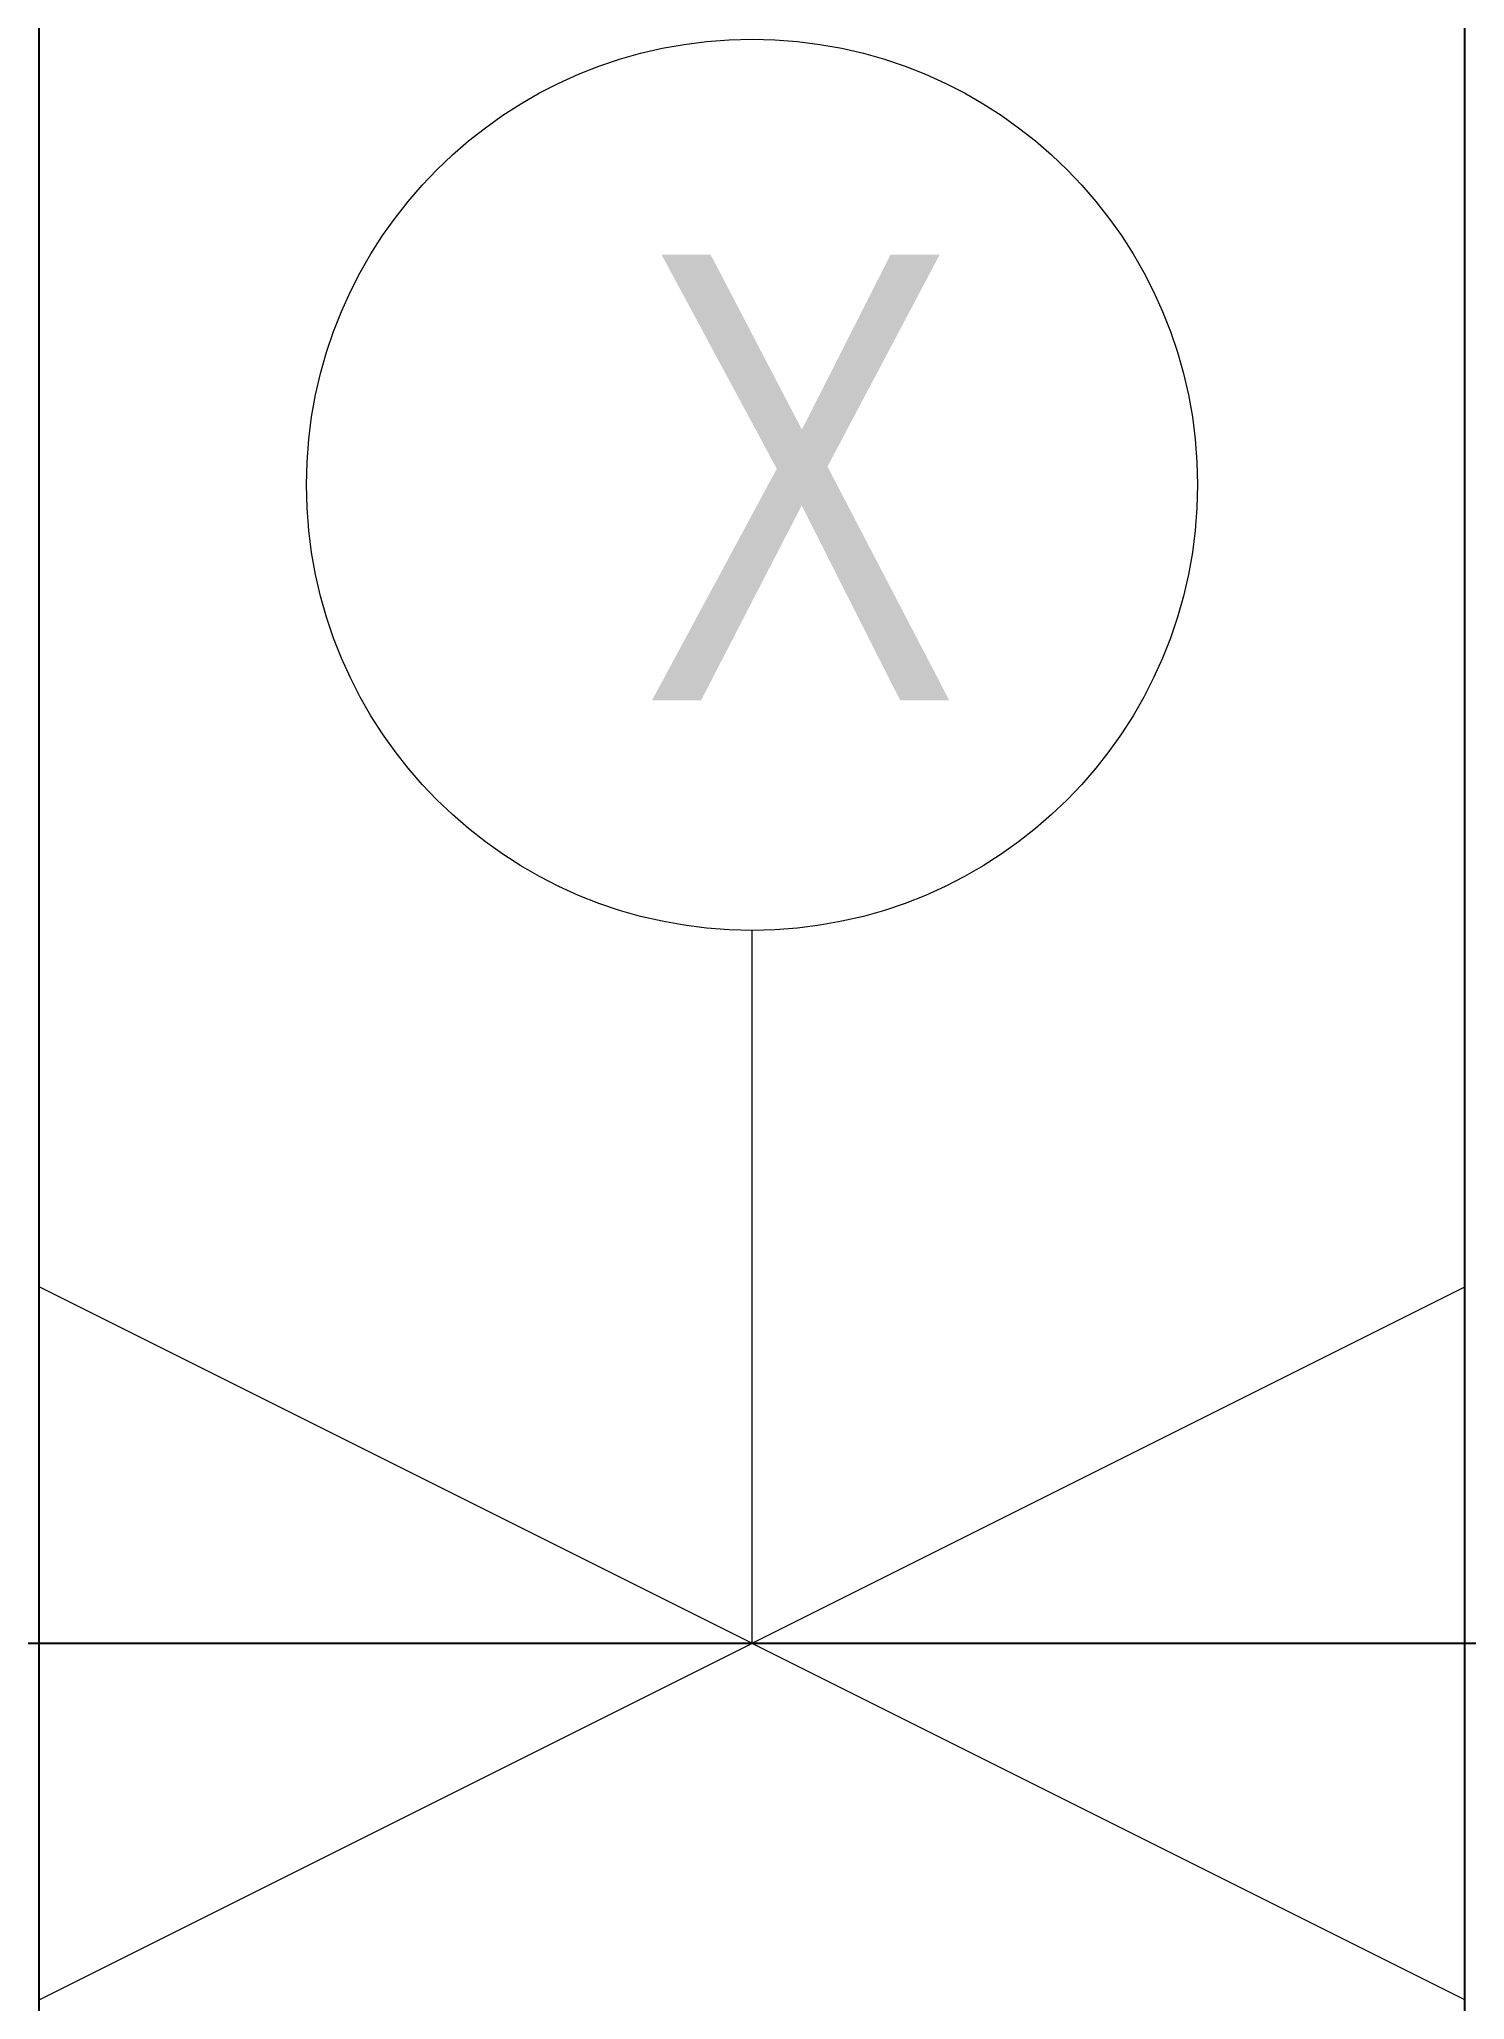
# Model space of a CAD drawing. Header units: metres. Extents: x 0 to 0.008, y 0 to 0.011.
import ezdxf

# ---------------------------------------------------------------- set-up
doc = ezdxf.new("R2010")
doc.units = ezdxf.units.M
doc.header["$PDMODE"] = 2
doc.layers.add('Level 5', color=7, linetype='Continuous')
doc.layers.add('Level 7', color=7, linetype='Continuous')
doc.styles.add('Styledgn000', font='dgn000.shx')

# ---------------------------------------------------------------- blocks, each defined once
blk = doc.blocks.new('0010005')
at = {"layer": 'Level 7', "color": 2, "linetype": 'Continuous', "lineweight": 13, "flags": 128}
blk.add_lwpolyline([(-0.004, 0.002), (-0.004, -0.002), (0.004, 0.002), (0.004, -0.002), (-0.004, 0.002)], dxfattribs=at)

msp = doc.modelspace()

# ---------------------------------------------------------------- linework, layer by layer
for p in [(0, 0.002), (0.008, 0.002)]:
    msp.add_point(p)
at = {"layer": 'Level 7', "color": 2, "linetype": 'Continuous', "lineweight": 13}
msp.add_line((0.004, 0.002), (0.004, 0.006), dxfattribs=at)
msp.add_circle((0.004, 0.0085), 0.0025, dxfattribs=at)

# ---------------------------------------------------------------- block references
at = {"color": 111, "linetype": 'Continuous', "lineweight": 0, "true_color": 0x5fffc3}
msp.add_blockref('0010005', (0.004, 0.002), dxfattribs=at)

# ---------------------------------------------------------------- texts
at = {"layer": 'Level 5', "color": 9, "linetype": 'Continuous', "lineweight": 13, "true_color": 0xc8c8c8, "insert": (0.003379, 0.008541), "char_height": 0.0025, "width": 0.00454117, "attachment_point": 4, "line_spacing_factor": 1.08, "style": 'Styledgn000'}
msp.add_mtext('{\\W0.8;X}', dxfattribs=at)

doc.saveas('drawing.dxf')
